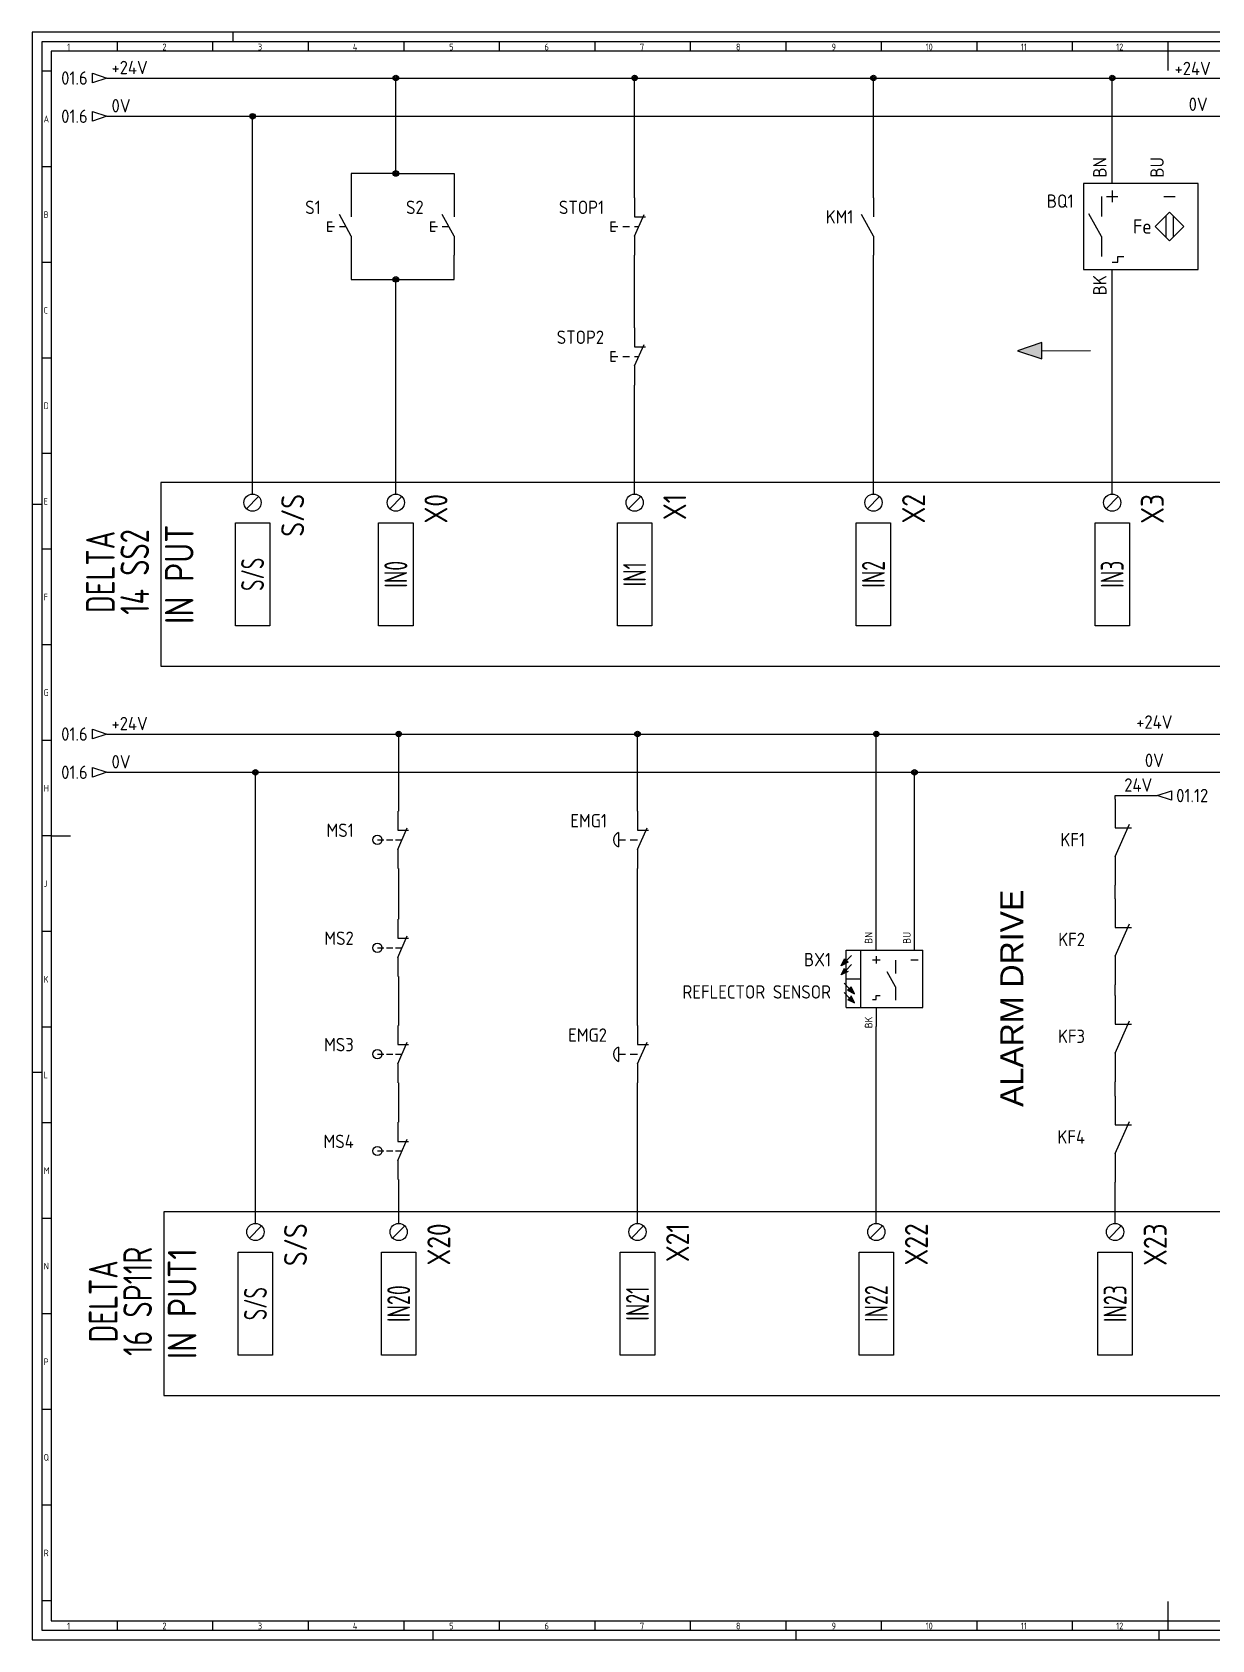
# Model space of a CAD drawing. Header units: millimetres. Extents: x 0 to 1189, y 5 to 846.
# Drawn here: x 0 to 618, y 5 to 846 of the extents above; entities that cross this region are included whole.
import ezdxf
from ezdxf.enums import TextEntityAlignment as Align

# ---------------------------------------------------------------- set-up
doc = ezdxf.new("R2010")
doc.units = ezdxf.units.MM
doc.header["$LTSCALE"] = 12
for name, color, linetype in [('035', 5, 'Continuous'), ('07', 7, 'Continuous'), ('DESC', 7, 'Continuous'), ('MISC', 2, 'Continuous'), ('RED_2.5mm^2', 1, 'Continuous'), ('SYMS', 7, 'Continuous'), ('TAGS', 7, 'Continuous'), ('TERMS', 7, 'Continuous'), ('WIRENO', 70, 'Continuous'), ('WIREREF_DEST', 7, 'Continuous'), ('XREF', 7, 'Continuous')]:
    doc.layers.add(name, color=color, linetype=linetype)
doc.styles.add('ISO Proportional', font='isocp.shx')
doc.styles.add('WD_IEC', font='ISOCP2.shx', dxfattribs={"width": 0.9, "height": 4})

# ---------------------------------------------------------------- blocks, each defined once
blk = doc.blocks.new('IEC_border_a0')
at = {"layer": '035', "color": 0}
for p, q in [((0, 841), (0, 0)), ((1189, 841), (0, 841)), ((44.5, 836), (44.5, 831)), ((94.5, 836), (94.5, 831)), ((105, 841), (105, 836)), ((144.5, 836), (144.5, 831)), ((194.5, 836), (194.5, 831)), ((244.5, 836), (244.5, 831)), ((294.5, 836), (294.5, 831)), ((344.5, 836), (344.5, 831)), ((394.5, 836), (394.5, 831)), ((444.5, 836), (444.5, 831)), ((494.5, 836), (494.5, 831)), ((544.5, 836), (544.5, 831)), ((594.5, 836), (594.5, 831)), ((9.98, 820.54), (5, 820.54)), ((9.98, 770.54), (5, 770.54)), ((9.98, 720.54), (5, 720.54)), ((9.98, 670.54), (5, 670.54)), ((9.98, 620.54), (5, 620.54)), ((0, 594), (5, 594)), ((10, 570.5), (5.02, 570.5)), ((10, 520.5), (5, 520.5)), ((10, 470.5), (5.02, 470.5)), ((10, 420.5), (5.02, 420.5)), ((10, 370.5), (5.02, 370.5)), ((10, 320.5), (5.02, 320.5)), ((0, 297), (5, 297)), ((10.02, 270.46), (5.03, 270.46)), ((10.02, 220.46), (5.03, 220.46)), ((10.02, 170.46), (5.03, 170.46)), ((10.02, 120.46), (5.03, 120.46)), ((10.02, 70.46), (5.03, 70.46)), ((10.03, 20.42), (5.05, 20.42)), ((44.5, 10), (44.5, 5)), ((94.5, 10), (94.5, 5)), ((144.5, 10), (144.5, 5)), ((194.5, 10), (194.5, 5)), ((244.5, 10), (244.5, 5)), ((294.5, 10), (294.5, 5)), ((344.5, 10), (344.5, 5)), ((394.5, 10), (394.5, 5)), ((444.5, 10), (444.5, 5)), ((494.5, 10), (494.5, 5)), ((544.5, 10), (544.5, 5)), ((594.5, 10), (594.5, 5)), ((0, 0), (1189, 0)), ((210, 0), (210, 5)), ((400, 0), (400, 5)), ((590, 0), (590, 5))]:
    blk.add_line(p, q, dxfattribs=at)
blk.add_lwpolyline([(10, 10), (1179, 10), (1179, 831), (10, 831)], close=True, dxfattribs=at)
at = {"layer": '07', "color": 0}
for p, q in [((594.5, 831), (594.5, 821)), ((10, 420.5), (20, 420.5)), ((594.5, 20), (594.5, 10))]:
    blk.add_line(p, q, dxfattribs=at)
blk.add_lwpolyline([(5, 5), (1184, 5), (1184, 836), (5, 836)], close=True, dxfattribs=at)
at = {"layer": '035', "color": 0, "style": 'ISO Proportional'}
for s, p in [('1', (18.31, 831.5)), ('2', (68.23, 831.5)), ('3', (118.18, 831.5)), ('4', (167.88, 831.5)), ('5', (218.34, 831.5)), ('6', (268.19, 831.5)), ('7', (318.17, 831.5)), ('8', (368.42, 831.5)), ('9', (418.46, 831.5)), ('10', (467.72, 831.5)), ('11', (517.49, 831.5)), ('12', (567.49, 831.5)), ('A', (6, 793.79)), ('B', (6, 743.79)), ('C', (6, 693.79)), ('D', (6, 643.79)), ('E', (6.02, 593.75)), ('F', (6.02, 543.75)), ('G', (6.02, 493.75)), ('H', (6.02, 443.75)), ('J', (6.02, 393.75)), ('K', (6.02, 343.75)), ('L', (6.03, 293.72)), ('M', (6.03, 243.72)), ('N', (6.03, 193.72)), ('P', (6.03, 143.72)), ('Q', (6.03, 93.72)), ('R', (6.05, 43.68)), ('1', (18.31, 5.5)), ('2', (68.23, 5.5)), ('3', (118.18, 5.5)), ('4', (167.88, 5.5)), ('5', (218.34, 5.5)), ('6', (268.19, 5.5)), ('7', (318.17, 5.5)), ('8', (368.42, 5.5)), ('9', (418.46, 5.5)), ('10', (467.72, 5.5)), ('11', (517.49, 5.5)), ('12', (567.49, 5.5))]:
    blk.add_text(s, height=3.5, dxfattribs=at).set_placement(p)
blk = doc.blocks.new('PLCIO_F85')
blk.add_line((1036, 48), (1036, -48))
at = {"layer": 'SYMS'}
for p, q in [((-48, 48), (-48, -48)), ((1036, 48), (-48, 48)), ((-3.18, 34.32), (3.18, 40.68)), ((71.82, 34.32), (78.18, 40.68)), ((196.82, 34.32), (203.18, 40.68)), ((321.82, 34.32), (328.18, 40.68)), ((446.82, 34.32), (453.18, 40.68)), ((571.82, 34.32), (578.18, 40.68)), ((696.82, 34.32), (703.18, 40.68)), ((821.82, 34.32), (828.18, 40.68)), ((946.82, 34.32), (953.18, 40.68)), ((-9, -27), (-9, 27)), ((-9, 27), (9, 27)), ((9, 27), (9, -27)), ((66, -27), (66, 27)), ((66, 27), (84, 27)), ((84, 27), (84, -27)), ((191, -27), (191, 27)), ((191, 27), (209, 27)), ((209, 27), (209, -27)), ((316, -27), (316, 27)), ((316, 27), (334, 27)), ((334, 27), (334, -27)), ((441, -27), (441, 27)), ((441, 27), (459, 27)), ((459, 27), (459, -27)), ((566, -27), (566, 27)), ((566, 27), (584, 27)), ((584, 27), (584, -27)), ((691, -27), (691, 27)), ((691, 27), (709, 27)), ((709, 27), (709, -27)), ((816, -27), (816, 27)), ((816, 27), (834, 27)), ((834, 27), (834, -27)), ((941, -27), (941, 27)), ((941, 27), (959, 27)), ((959, 27), (959, -27)), ((9, -27), (-9, -27)), ((84, -27), (66, -27)), ((209, -27), (191, -27)), ((334, -27), (316, -27)), ((459, -27), (441, -27)), ((584, -27), (566, -27)), ((709, -27), (691, -27)), ((834, -27), (816, -27)), ((959, -27), (941, -27)), ((-48, -48), (1036, -48))]:
    blk.add_line(p, q, dxfattribs=at)
for centre in [(0, 37.5), (75, 37.5), (200, 37.5), (325, 37.5), (450, 37.5), (575, 37.5), (700, 37.5), (825, 37.5), (950, 37.5)]:
    blk.add_circle(centre, 4.5, dxfattribs=at)
at = {"layer": 'SYMS', "style": 'WD_IEC', "width": 0.9}
for tag, p in [('TERMDESC02', (81.25, 60)), ('TERMDESC03', (206.25, 60)), ('TERMDESC04', (331.25, 60)), ('TERMDESC05', (456.25, 60)), ('TERMDESC06', (581.25, 60)), ('TERMDESC08', (831.25, 60)), ('TERMDESC09', (956.25, 60)), ('TERMDESC01', (6.25, 60)), ('TERMDESC07', (706.25, 60))]:
    blk.add_attdef(tag, text='', height=12, rotation=90, dxfattribs=at).set_placement(p, align=Align.TOP_LEFT)
at = {"layer": 'SYMS', "style": 'WD_IEC', "width": 0.9, "flags": 1}
for tag, p in [('X2TERM01', (0, 42)), ('X2TERM02', (75, 42)), ('X2TERM03', (200, 42)), ('X2TERM04', (325, 42)), ('X2TERM05', (450, 42)), ('X2TERM06', (575, 42)), ('X2TERM07', (700, 42)), ('X2TERM08', (825, 42)), ('X2TERM09', (950, 42))]:
    blk.add_attdef(tag, text='', height=1.92, rotation=90, dxfattribs=at).set_placement(p, align=Align.RIGHT)
at = {"layer": 'SYMS', "style": 'WD_IEC', "width": 0.9}
for tag, p in [('TERM01', (15, 42)), ('TERM02', (90, 42)), ('TERM03', (215, 42)), ('TERM04', (340, 42)), ('TERM05', (465, 42)), ('TERM06', (590, 42)), ('TERM07', (715, 42)), ('TERM08', (840, 42)), ('TERM09', (965, 42))]:
    blk.add_attdef(tag, text='', height=12, rotation=90, dxfattribs=at).set_placement(p, align=Align.TOP_RIGHT)
at = {"layer": 'SYMS', "style": 'WD_IEC'}
for tag, width, p in [('LINE1', 0.9, (-87, 0)), ('LINE2', 0.9, (-69, 0)), ('DESC', 0.9, (-50.84, 0)), ('INST', 0.8, (-159, 0)), ('LOC', 0.8, (-141, 0)), ('MFG', 0.8, (-123, 0)), ('CAT', 0.8, (-105, 0)), ('TAG', 0.9, (-30.87, 0))]:
    blk.add_attdef(tag, text='', height=15, rotation=90, dxfattribs=dict(at, width=width)).set_placement(p, align=Align.CENTER)
at = {"layer": 'SYMS', "style": 'WD_IEC', "width": 0.7}
for tag, p in [('TAGA02', (75, 0)), ('TAGA03', (200, 0)), ('TAGA04', (325, 0)), ('TAGA05', (450, 0)), ('TAGA06', (575, 0)), ('TAGA07', (700, 0)), ('TAGA08', (825, 0)), ('TAGA09', (950, 0)), ('TAGA01', (0, 0))]:
    blk.add_attdef(tag, text='', height=12, rotation=90, dxfattribs=at).set_placement(p, align=Align.MIDDLE_CENTER)
at = {"layer": 'SYMS', "linetype": 'Continuous', "style": 'WD_IEC', "width": 0.9, "flags": 9}
blk.add_attdef('ASSYCODE', text='', height=1.92, rotation=90, dxfattribs=at).set_placement((-102.85, -22.08), align=Align.CENTER)
at = {"layer": 'SYMS', "style": 'WD_IEC', "width": 0.9}
for tag, p in [('DESCA01', (-9, -111)), ('DESCB01', (9, -111)), ('DESCC01', (27, -111)), ('DESCD01', (45, -111)), ('DESCE01', (63, -111)), ('DESCA02', (66, -111)), ('DESCB02', (84, -111)), ('DESCC02', (102, -111)), ('DESCD02', (120, -111)), ('DESCE02', (138, -111)), ('DESCA03', (191, -111)), ('DESCB03', (209, -111)), ('DESCC03', (227, -111)), ('DESCD03', (245, -111)), ('DESCE03', (263, -111)), ('DESCA04', (316, -111)), ('DESCB04', (334, -111)), ('DESCC04', (352, -111)), ('DESCD04', (370, -111)), ('DESCE04', (388, -111)), ('DESCA05', (441, -111)), ('DESCB05', (459, -111)), ('DESCC05', (477, -111)), ('DESCD05', (495, -111)), ('DESCE05', (513, -111)), ('DESCA06', (566, -111)), ('DESCB06', (584, -111)), ('DESCC06', (602, -111)), ('DESCD06', (620, -111)), ('DESCE06', (638, -111)), ('DESCA07', (691, -111)), ('DESCB07', (709, -111)), ('DESCC07', (727, -111)), ('DESCD07', (745, -111)), ('DESCE07', (763, -111)), ('DESCA08', (816, -111)), ('DESCB08', (834, -111)), ('DESCC08', (852, -111)), ('DESCD08', (870, -111)), ('DESCE08', (888, -111)), ('DESCA09', (941, -111)), ('DESCB09', (959, -111)), ('DESCC09', (977, -111)), ('DESCD09', (995, -111)), ('DESCE09', (1013, -111))]:
    blk.add_attdef(tag, text='', height=15, rotation=90, dxfattribs=at).set_placement(p, align=Align.RIGHT)
blk = doc.blocks.new('WDDOT')
for radius in [0.72, 0.449, 0.223]:
    blk.add_circle((0, 0), radius)
blk = doc.blocks.new('VPB11')
for p, q in [((0, 7.5), (0, 2.5)), ((-6.25, 1.25), (-6.25, -1.25)), ((-6.25, 1.25), (-5, 1.25)), ((-6.25, 0), (-4.375, 0)), ((0, -2.5), (-3.125, 3.125)), ((-3.125, 0), (-1.389, 0)), ((-6.25, -1.25), (-5, -1.25)), ((0, -2.5), (0, -7.5))]:
    blk.add_line(p, q)
at = {"style": 'WD_IEC'}
for tag, p in [('INST', (-8, 10.25)), ('LOC', (-8, 6.75)), ('TAG1', (-8, 3.25)), ('DESC1', (-8, -10.35)), ('DESC2', (-8, -13.85)), ('DESC3', (-8, -17.35))]:
    blk.add_attdef(tag, text='', height=2.5, dxfattribs=at).set_placement(p, align=Align.RIGHT)
blk.add_attdef('TERM01', text='', height=2, rotation=90, dxfattribs=at).set_placement((-1, 7.5), align=Align.RIGHT)
at = {"style": 'WD_IEC', "flags": 1}
for tag, p, height in [('X2TERM01', (0, 7.5), 0.32), ('CONTACT', (0.5, 4.5), 1), ('COMMON', (1.75, 3.25), 1), ('X1LINK', (0, 0), 0.32), ('ASSYCODE', (1, -4), 1), ('X8TERM02', (0, -7.5), 0.32), ('FAMILY', (1, -5.5), 1), ('CATDESC', (1, -7), 1)]:
    blk.add_attdef(tag, p, '', height=height, dxfattribs=at)
at = {"style": 'WD_IEC', "flags": 9}
for tag, p in [('MFG', (-8.5, -0.25)), ('CAT', (-8.5, -2.75))]:
    blk.add_attdef(tag, text='', height=1.5, dxfattribs=at).set_placement(p, align=Align.RIGHT)
at = {"style": 'WD_IEC'}
blk.add_attdef('TERM02', (-1, -7.5), '', height=2, rotation=90, dxfattribs=at)
at = {"lineweight": 15, "style": 'WD_IEC'}
blk.add_attdef('XREF', text='', height=2.5, dxfattribs=at).set_placement((-8, -6.35), align=Align.RIGHT)
blk = doc.blocks.new('VPB12')
for p, q in [((0, 7.5), (0, 2.5)), ((-6.25, 1.25), (-6.25, -1.25)), ((-6.25, 1.25), (-5, 1.25)), ((-6.25, 0), (-4.38, 0)), ((-3.12, 0), (-1.39, 0)), ((0, -2.5), (2.5, 3.12)), ((0, 2.5), (2.87, 2.5)), ((0, 0), (1.11, 0)), ((-6.25, -1.25), (-5, -1.25)), ((0, -2.5), (0, -7.5))]:
    blk.add_line(p, q)
at = {"style": 'WD_IEC'}
for tag, p in [('INST', (-8, 10.25)), ('LOC', (-8, 6.75)), ('TAG1', (-8, 3.25)), ('DESC1', (-8, -10.35)), ('DESC2', (-8, -13.85)), ('DESC3', (-8, -17.35))]:
    blk.add_attdef(tag, text='', height=2.5, dxfattribs=at).set_placement(p, align=Align.RIGHT)
blk.add_attdef('TERM01', text='', height=2, rotation=90, dxfattribs=at).set_placement((-1, 7.5), align=Align.RIGHT)
at = {"style": 'WD_IEC', "flags": 1}
for tag, p, height in [('X2TERM01', (0, 7.5), 0.32), ('CONTACT', (0.5, 4.5), 1), ('COMMON', (1.75, 3.25), 1), ('X1LINK', (1.5, 0), 0.32), ('ASSYCODE', (1, -4), 1), ('X8TERM02', (0, -7.5), 0.32), ('FAMILY', (1, -5.5), 1), ('CATDESC', (1, -7), 1)]:
    blk.add_attdef(tag, p, '', height=height, dxfattribs=at)
at = {"style": 'WD_IEC', "flags": 9}
for tag, p in [('MFG', (-8.5, -0.25)), ('CAT', (-8.5, -2.75))]:
    blk.add_attdef(tag, text='', height=1.5, dxfattribs=at).set_placement(p, align=Align.RIGHT)
at = {"style": 'WD_IEC'}
blk.add_attdef('TERM02', (-1, -7.5), '', height=2, rotation=90, dxfattribs=at)
at = {"lineweight": 15, "style": 'WD_IEC'}
blk.add_attdef('XREF', text='', height=2.5, dxfattribs=at).set_placement((-8, -6.35), align=Align.RIGHT)
blk = doc.blocks.new('Q020401L')
for p, q in [((4.001, 0.497), (2.5, 0)), ((2.5, 0), (3.999, -0.503)), ((3.999, -0.503), (4.001, 0.497)), ((4, -0.003), (7, -0.003))]:
    blk.add_line(p, q)
blk.add_solid([(3.999, -0.503), (4.001, 0.497), (2.5, 0)])
blk = doc.blocks.new('VCR22')
for p, q in [((0, 7.5), (0, 2.5)), ((0, -2.5), (2.5, 3.12)), ((0, 2.5), (2.87, 2.5)), ((0, -2.5), (0, -7.5))]:
    blk.add_line(p, q)
at = {"style": 'WD_IEC'}
for tag, p in [('INST', (-5.25, 5.25)), ('LOC', (-5.25, 2.25)), ('TAG2', (-5.25, -0.75)), ('XREF', (-5.25, -3.75)), ('DESC1', (-5.25, -6.75)), ('DESC2', (-5.25, -9.75)), ('DESC3', (-5.25, -12.75))]:
    blk.add_attdef(tag, text='', height=2.5, dxfattribs=at).set_placement(p, align=Align.RIGHT)
blk.add_attdef('TERM01', text='', height=2, rotation=90, dxfattribs=at).set_placement((-1, 7.5), align=Align.RIGHT)
at = {"style": 'WD_IEC', "flags": 1}
for tag, p, height in [('X2TERM01', (0, 7.5), 0.32), ('X4LINK', (-0.55, 0), 0.32), ('X1LINK', (1.92, 0), 0.32), ('CONTACT', (4, -3.5), 1), ('FAMILY', (4, -5), 1), ('COMMON', (5.25, -4.75), 1), ('X8TERM02', (0, -7.5), 0.32)]:
    blk.add_attdef(tag, p, '', height=height, dxfattribs=at)
at = {"style": 'WD_IEC'}
blk.add_attdef('TERM02', (-1, -7.5), '', height=2, rotation=90, dxfattribs=at)
blk = doc.blocks.new('HA1D1')
blk.add_lwpolyline([(0, 0), (3.75, 1.25), (3.75, -1.25)], close=True)
at = {"style": 'WD_IEC'}
for tag, height, flags, p in [('WIRENO', 2.5, 8, (-1.25, 1)), ('SIGCODE', 1, 1, (5, 1.8))]:
    blk.add_attdef(tag, text='', height=height, dxfattribs=dict(at, flags=flags)).set_placement(p, align=Align.RIGHT)
at = {"style": 'WD_IEC', "flags": 1}
blk.add_attdef('X4TERM01', (0, 0), '', height=0.32, dxfattribs=at)
at = {"style": 'WD_IEC'}
blk.add_attdef('XREF', text='', height=2.5, dxfattribs=at).set_placement((5, 0), align=Align.MIDDLE_LEFT)
blk.add_attdef('DESC1', text='', height=2.5, dxfattribs=at).set_placement((-1.25, -1), align=Align.TOP_RIGHT)
blk = doc.blocks.new('HA1D3')
blk.add_lwpolyline([(0, 0), (-3.75, -1.25), (-3.75, 1.25)], close=True)
at = {"style": 'WD_IEC'}
blk.add_attdef('XREF', text='', height=2.5, dxfattribs=at).set_placement((-5, 0), align=Align.MIDDLE_RIGHT)
at = {"style": 'WD_IEC', "flags": 1}
blk.add_attdef('SIGCODE', text='', height=1, dxfattribs=at).set_placement((-2.5, 1.8), align=Align.RIGHT)
at = {"style": 'WD_IEC'}
for tag, p, height, flags in [('X1TERM01', (0, 0), 0.32, 1), ('WIRENO', (1.25, 1), 2.5, 8)]:
    blk.add_attdef(tag, p, '', height=height, dxfattribs=dict(at, flags=flags))
blk.add_attdef('DESC1', text='', height=2.5, dxfattribs=at).set_placement((1.25, -1), align=Align.TOP_LEFT)
blk = doc.blocks.new('WD_WNH')
at = {"linetype": 'Continuous', "style": 'WD_IEC', "width": 0.8}
blk.add_attdef('WIRENO', text='', height=2.5, dxfattribs=at).set_placement((0, 0.75), align=Align.CENTER)
at = {"style": 'WD_IEC', "flags": 1}
for tag, p in [('W08USER', (0, 0.375)), ('W04USER', (0, 0.875)), ('W05USER', (0, 0.75)), ('W09USER', (0, 0.25)), ('W03USER', (0, 1)), ('W06USER', (0, 0.625)), ('W07USER', (0, 0.5)), ('W02USER', (0, 1.125)), ('W01USER', (0, 1.25)), ('W10USER', (0, 0.125))]:
    blk.add_attdef(tag, text='', height=0.08, dxfattribs=at).set_placement(p, align=Align.CENTER)
blk = doc.blocks.new('VCR21')
for p, q in [((0, 7.5), (0, 2.5)), ((0, -2.5), (-3.12, 3.12)), ((0, -2.5), (0, -7.5))]:
    blk.add_line(p, q)
at = {"style": 'WD_IEC'}
for tag, p in [('INST', (-5.25, 6.75)), ('LOC', (-5.25, 3.75)), ('TAG2', (-5.25, 0.75)), ('XREF', (-5.25, -3.75)), ('DESC2', (-5.25, -9.75)), ('DESC1', (-5.25, -6.75)), ('DESC3', (-5.25, -12.75))]:
    blk.add_attdef(tag, text='', height=2.5, dxfattribs=at).set_placement(p, align=Align.RIGHT)
blk.add_attdef('TERM01', text='', height=2, rotation=90, dxfattribs=at).set_placement((-1, 7.5), align=Align.RIGHT)
at = {"style": 'WD_IEC', "flags": 1}
for tag, p, height in [('X2TERM01', (0, 7.5), 0.32), ('X4LINK', (-2.75, 0), 0.32), ('X1LINK', (-0.5, 0), 0.32), ('CONTACT', (4, -3.5), 1), ('FAMILY', (4, -5), 1), ('COMMON', (5.25, -4.75), 1), ('X8TERM02', (0, -7.5), 0.32)]:
    blk.add_attdef(tag, p, '', height=height, dxfattribs=at)
at = {"style": 'WD_IEC'}
blk.add_attdef('TERM02', (-1, -7.5), '', height=2, rotation=90, dxfattribs=at)
blk = doc.blocks.new('VPX11IN3')
for p, q in [((0, 6.25), (0, 4.25)), ((-1.875, 5.25), (-1.875, 1.75)), ((-1, 5.25), (1, 5.25)), ((9, 5.25), (11, 5.25)), ((-1.875, -1.75), (-4.0625, 2.1875)), ((9.375, 1.875), (9.375, -1.875)), ((10.625, 1.875), (10.625, -1.875)), ((-1.875, -1.75), (-1.875, -5.25)), ((1, -6.25), (1, -5.25)), ((1, -5.25), (2, -5.25)), ((0, -6.25), (1, -6.25))]:
    blk.add_line(p, q)
for points in [[(-5, -7.5), (15, -7.5), (15, 7.5), (-5, 7.5)], [(10, 2.5), (12.5, 0), (10, -2.5), (7.5, 0)]]:
    blk.add_lwpolyline(points, close=True)
at = {"style": 'WD_IEC'}
blk.add_text('Fe', height=2.5, dxfattribs=at).set_placement((6.875, 0), align=Align.MIDDLE_RIGHT)
for tag, p in [('TERM02', (-1, 8.5)), ('TERM03', (9, 8.5))]:
    blk.add_attdef(tag, p, '', height=2, rotation=90, dxfattribs=at)
for tag, p in [('INST', (-6.75, 10.25)), ('LOC', (-6.75, 6.75)), ('TAG1', (-6.75, 3.25)), ('DESC1', (-6.75, -5.2)), ('DESC2', (-6.75, -8.7)), ('DESC3', (-6.75, -12.2)), ('WDTAGALT', (-6.25, -15.125))]:
    blk.add_attdef(tag, text='', height=2.5, dxfattribs=at).set_placement(p, align=Align.RIGHT)
at = {"style": 'WD_IEC', "flags": 1}
for tag, p, height in [('X2TERM02', (0, 7.5), 0.32), ('X2TERM03', (10, 7.5), 0.32), ('MFG', (17.75, 6.5), 1.5), ('CAT', (17.75, 4), 1.5), ('ASSYCODE', (16, -4), 1), ('FAMILY', (16, -5.5), 1), ('X8TERM01', (0, -7.5), 0.32), ('CATDESC', (16, -7), 1)]:
    blk.add_attdef(tag, p, '', height=height, dxfattribs=at)
at = {"lineweight": 15, "style": 'WD_IEC'}
blk.add_attdef('XREF', text='', height=2.5, dxfattribs=at).set_placement((-6.75, -1.35), align=Align.RIGHT)
at = {"style": 'WD_IEC'}
blk.add_attdef('TERM01', text='', height=2, rotation=90, dxfattribs=at).set_placement((-1, -8.5), align=Align.RIGHT)
blk = doc.blocks.new('VLS12C')
for p, q in [((0, 7.5), (0, 2.5)), ((-5.3, 0), (-3.61, 0)), ((-5.3, 0), (-3.61, 0)), ((-2.94, 0), (-1.25, 0)), ((-2.94, 0), (-1.25, 0)), ((-0.58, 0), (1.11, 0)), ((-0.58, 0), (1.11, 0)), ((0, -2.5), (2.5, 3.12)), ((0, 2.5), (2.87, 2.5)), ((0, -2.5), (0, -7.5))]:
    blk.add_line(p, q)
at = {"linetype": 'Continuous'}
blk.add_circle((-5.3, 0), 1.2, dxfattribs=at)
at = {"style": 'WD_IEC'}
for tag, p in [('INST', (-11.5, 6.75)), ('LOC', (-11.5, 3.75)), ('TAG1', (-11.5, 0.75)), ('XREF', (-11.5, -3.75)), ('DESC2', (-11.5, -9.75)), ('DESC1', (-11.5, -6.75)), ('DESC3', (-11.5, -12.75))]:
    blk.add_attdef(tag, text='', height=2.5, dxfattribs=at).set_placement(p, align=Align.RIGHT)
blk.add_attdef('TERM01', text='', height=2, rotation=90, dxfattribs=at).set_placement((-1, 7.5), align=Align.RIGHT)
at = {"style": 'WD_IEC', "flags": 1}
for tag, p, height in [('X2TERM01', (0, 7.5), 0.32), ('MFG', (2.75, 6.5), 1.5), ('CAT', (2.75, 4), 1.5), ('X1LINK', (2, 0), 0.32), ('ASSYCODE', (1, -4), 1), ('CONTACT', (1.05, -1.35), 1), ('COMMON', (2.3, -2.6), 1), ('X8TERM02', (0, -7.5), 0.32), ('FAMILY', (1, -5.5), 1), ('CATDESC', (1, -7), 1)]:
    blk.add_attdef(tag, p, '', height=height, dxfattribs=at)
at = {"style": 'WD_IEC'}
blk.add_attdef('TERM02', (-1, -7.5), '', height=2, rotation=90, dxfattribs=at)
at = {"lineweight": 15, "style": 'WD_IEC'}
blk.add_attdef('WDTAGALT', text='', height=2.5, dxfattribs=at).set_placement((-11.5, -15.75), align=Align.RIGHT)
blk = doc.blocks.new('VPB12M')
for p, q in [((0, 7.5), (0, 2.5)), ((-5, 1.875), (-5, -1.875)), ((-5, 0), (-3.125, 0)), ((-1.94444, 0), (0, 0)), ((0, -2.5), (2.5, 3.125)), ((0, 2.5), (2.8678, 2.5)), ((0, -2.5), (0, -7.5))]:
    blk.add_line(p, q)
blk.add_arc((-4.21875, 0), 2.03125, 112.6198649, 247.3801351)
at = {"style": 'WD_IEC'}
for tag, p in [('INST', (-8, 10.25)), ('LOC', (-8, 6.75)), ('TAG1', (-8, 3.25)), ('DESC1', (-8, -10.35)), ('DESC2', (-8, -13.85)), ('DESC3', (-8, -17.35))]:
    blk.add_attdef(tag, text='', height=2.5, dxfattribs=at).set_placement(p, align=Align.RIGHT)
blk.add_attdef('TERM01', text='', height=2, rotation=90, dxfattribs=at).set_placement((-1, 7.5), align=Align.RIGHT)
at = {"style": 'WD_IEC', "flags": 1}
for tag, p, height in [('X2TERM01', (0, 7.5), 0.32), ('CONTACT', (0.5, 4.5), 1), ('COMMON', (1.75, 3.25), 1), ('X1LINK', (1.5, 0), 0.32), ('ASSYCODE', (1, -4), 1), ('X8TERM02', (0, -7.5), 0.32), ('FAMILY', (1, -5.5), 1), ('CATDESC', (1, -7), 1)]:
    blk.add_attdef(tag, p, '', height=height, dxfattribs=at)
at = {"style": 'WD_IEC', "flags": 9}
for tag, p in [('MFG', (-8.5, -0.25)), ('CAT', (-8.5, -2.75))]:
    blk.add_attdef(tag, text='', height=1.5, dxfattribs=at).set_placement(p, align=Align.RIGHT)
at = {"style": 'WD_IEC'}
blk.add_attdef('TERM02', (-1, -7.5), '', height=2, rotation=90, dxfattribs=at)
at = {"lineweight": 15, "style": 'WD_IEC'}
blk.add_attdef('XREF', text='', height=2.5, dxfattribs=at).set_placement((-8, -6.35), align=Align.RIGHT)
blk = doc.blocks.new('VPE11B16')
for p, q in [((0, 7.5), (0, 12.5)), ((10, 7.5), (10, 12.5)), ((-9.2, 3.39), (-8.29, 5.2)), ((-7.38, 4.29), (-9.2, 3.39)), ((-8.29, 5.2), (-7.38, 4.29)), ((-7.85, -7.5), (-7.85, 7.5)), ((-7.85, 7.5), (12.15, 7.5)), ((-7.83, 4.75), (-6.47, 6.11)), ((-4.1, 7.5), (-4.1, -7.5)), ((-1, 4.94), (1, 4.94)), ((0, 5.94), (0, 3.94)), ((5, 4.88), (5, 1.38)), ((9, 4.94), (11, 4.94)), ((12.15, -7.5), (12.15, 7.5)), ((-9.2, 0.98), (-8.29, 2.8)), ((-7.38, 1.89), (-9.2, 0.98)), ((-7.85, 0), (-4.1, 0)), ((-7.83, 2.34), (-6.47, 3.71)), ((5, -2.12), (2.81, 1.81)), ((-7.06, -2.56), (-8.42, -1.2)), ((-7.06, -4.97), (-8.42, -3.6)), ((-6.61, -2.11), (-7.52, -3.02)), ((-7.52, -3.02), (-5.7, -3.92)), ((-5.7, -3.92), (-6.61, -2.11)), ((5, -2.12), (5, -5.62)), ((-7.85, -7.5), (12.15, -7.5)), ((-7.52, -5.42), (-5.7, -6.33)), ((-5.7, -6.33), (-6.61, -4.51)), ((-1, -5.43), (0, -5.43)), ((0, -5.43), (0, -4.43)), ((0, -4.43), (1, -4.43)), ((0, -7.5), (0, -12.5))]:
    blk.add_line(p, q)
for points in [[(-8.29, 5.2), (-7.38, 4.29), (-9.2, 3.39)], [(-8.29, 2.8), (-7.38, 1.89), (-9.2, 0.98)], [(-6.61, -2.11), (-7.52, -3.02), (-5.7, -3.92)], [(-6.61, -4.51), (-7.52, -5.42), (-5.7, -6.33)]]:
    blk.add_solid(points)
at = {"style": 'WD_IEC'}
for tag, p in [('INST', (-11.85, 12)), ('LOC', (-11.85, 8)), ('TAG1', (-11.85, 3.25)), ('XREF', (-11.85, -1.35)), ('DESC1', (-11.85, -5.2)), ('DESC2', (-11.85, -9.2)), ('DESC3', (-11.85, -13.2))]:
    blk.add_attdef(tag, text='', height=2.5, dxfattribs=at).set_placement(p, align=Align.RIGHT)
at = {"style": 'WD_IEC', "flags": 1}
for tag, p, height in [('X2TERM01', (0, 12.5), 0.32), ('X2TERM02', (10, 12.5), 0.32), ('MFG', (12.69, 6.06), 1.5), ('CAT', (12.69, 3.56), 1.5), ('X4LINK', (-7.85, 0), 0.32), ('X1LINK', (12.15, 0), 0.32), ('ASSYCODE', (12.76, -4.38), 1), ('FAMILY', (12.76, -5.88), 1), ('CATDESC', (12.76, -7.38), 1), ('X8TERM03', (0, -12.5), 0.32)]:
    blk.add_attdef(tag, p, '', height=height, dxfattribs=at)
at = {"style": 'WD_IEC'}
for tag, p in [('TERM01', (-1, 12.23)), ('TERM02', (9, 12.23))]:
    blk.add_attdef(tag, text='', height=2, rotation=90, dxfattribs=at).set_placement(p, align=Align.RIGHT)
blk.add_attdef('TERM03', (-1, -12.96), '', height=2, rotation=90, dxfattribs=at)

msp = doc.modelspace()

# ---------------------------------------------------------------- linework, layer by layer
at = {"layer": 'RED_2.5mm^2', "color": 0}
for p, q in [((39.07, 821.94), (1135.62, 821.94)), ((190.39, 771.98), (190.39, 821.94)), ((315.39, 759.3), (315.39, 821.94)), ((440.39, 759.3), (440.39, 821.94)), ((565.39, 766.8), (565.39, 821.94)), ((39.07, 801.94), (1135.62, 801.94)), ((115.39, 604.33), (115.39, 801.94)), ((190.39, 771.98), (167.06, 771.98)), ((167.06, 771.98), (167.06, 759.3)), ((190.39, 771.98), (220.97, 771.98)), ((220.97, 771.98), (220.97, 759.3)), ((167.06, 729.3), (167.06, 716.6)), ((220.97, 716.6), (220.97, 729.3)), ((315.39, 691.35), (315.39, 729.3)), ((440.39, 604.33), (440.39, 729.3)), ((167.06, 716.6), (220.97, 716.6)), ((190.39, 604.33), (190.39, 716.6)), ((565.39, 604.33), (565.39, 721.8)), ((315.39, 604.33), (315.39, 661.35)), ((39.07, 478.77), (1135.62, 478.77)), ((191.88, 438.44), (191.88, 478.77)), ((316.88, 438.44), (316.88, 478.77)), ((441.88, 375.78), (441.88, 478.77)), ((39.07, 458.77), (1135.62, 458.77)), ((116.88, 222.8), (116.88, 458.77)), ((461.88, 375.78), (461.88, 458.77)), ((566.88, 444.79), (566.88, 446.6)), ((566.88, 446.6), (588.87, 446.6)), ((191.88, 381.96), (191.88, 408.44)), ((316.88, 326.31), (316.88, 408.44)), ((566.88, 392.57), (566.88, 399.79)), ((191.88, 326.31), (191.88, 351.96)), ((566.88, 341.92), (566.88, 347.57)), ((441.88, 222.8), (441.88, 325.78)), ((191.88, 275.69), (191.88, 296.31)), ((316.88, 222.8), (316.88, 296.31)), ((566.88, 289.27), (566.88, 296.92)), ((191.88, 222.8), (191.88, 245.69)), ((566.88, 222.8), (566.88, 244.27))]:
    msp.add_line(p, q, dxfattribs=at)

# ---------------------------------------------------------------- block references
msp.add_blockref('IEC_border_a0', (0, 4.94))
at = {"layer": 'SYMS'}
ref = msp.add_blockref('HA1D3', (39.07, 821.94), dxfattribs=dict(at, xscale=2, yscale=2, zscale=2))
ref.add_attrib('XREF', '01.6', dxfattribs={"layer": 'XREF', "height": 7, "style": 'WD_IEC'}).set_placement((29.07, 821.94), align=Align.MIDDLE_RIGHT)
ref.add_attrib('WIRENO', '+24V', (41.57, 823.94), dxfattribs={"layer": 'WIREREF_DEST', "height": 7, "style": 'WD_IEC', "flags": 8})
at = {"layer": 'SYMS', "xscale": 2, "yscale": 2, "zscale": 2}
for p in [(190.39, 821.94), (315.39, 821.94), (440.39, 821.94), (565.39, 821.94)]:
    msp.add_blockref('WDDOT', p, dxfattribs=at)
at = {"layer": 'SYMS'}
ref = msp.add_blockref('HA1D3', (39.07, 801.94), dxfattribs=dict(at, xscale=2, yscale=2, zscale=2))
ref.add_attrib('XREF', '01.6', dxfattribs={"layer": 'XREF', "height": 7, "style": 'WD_IEC'}).set_placement((29.07, 801.94), align=Align.MIDDLE_RIGHT)
ref.add_attrib('WIRENO', '0V', (41.57, 803.94), dxfattribs={"layer": 'WIREREF_DEST', "height": 7, "style": 'WD_IEC', "flags": 8})
at = {"layer": 'SYMS', "color": 0, "xscale": 2, "yscale": 2, "zscale": 2}
for p in [(115.39, 801.94), (190.39, 771.98), (190.39, 716.6), (191.88, 478.77), (316.88, 478.77), (441.88, 478.77), (116.88, 458.77), (461.88, 458.77)]:
    msp.add_blockref('WDDOT', p, dxfattribs=at)
at = {"layer": 'SYMS', "color": 0}
ref = msp.add_blockref('VPX11IN3', (565.39, 744.3), dxfattribs=dict(at, xscale=3, yscale=3, zscale=3))
ref.add_attrib('TERM03', 'BU', (592.39, 769.8), dxfattribs={"layer": 'TERMS', "height": 7, "rotation": 90, "style": 'WD_IEC'})
ref.add_attrib('TERM02', 'BN', (562.39, 769.8), dxfattribs={"layer": 'TERMS', "height": 7, "rotation": 90, "style": 'WD_IEC'})
ref.add_attrib('TERM01', 'BK', dxfattribs={"layer": 'TERMS', "height": 7, "rotation": 90, "style": 'WD_IEC'}).set_placement((562.39, 718.8), align=Align.RIGHT)
ref.add_attrib('TAG1', 'BQ1', dxfattribs={"layer": 'TAGS', "height": 7, "style": 'WD_IEC'}).set_placement((545.14, 754.05), align=Align.RIGHT)
ref = msp.add_blockref('VPB11', (167.06, 744.3), dxfattribs=dict(at, xscale=2, yscale=2, zscale=2))
ref.add_attrib('TAG1', 'S1', dxfattribs={"layer": 'TAGS', "height": 7, "style": 'WD_IEC'}).set_placement((151.06, 750.8), align=Align.RIGHT)
ref = msp.add_blockref('VPB11', (220.97, 744.3), dxfattribs=dict(at, xscale=2, yscale=2, zscale=2))
ref.add_attrib('TAG1', 'S2', dxfattribs={"layer": 'TAGS', "height": 7, "style": 'WD_IEC'}).set_placement((204.97, 750.8), align=Align.RIGHT)
ref = msp.add_blockref('VPB12', (315.39, 744.3), dxfattribs=dict(at, xscale=2, yscale=2, zscale=2))
ref.add_attrib('TAG1', 'STOP1', dxfattribs={"layer": 'TAGS', "height": 7, "style": 'WD_IEC'}).set_placement((299.39, 750.8), align=Align.RIGHT)
ref = msp.add_blockref('VCR21', (440.39, 744.3), dxfattribs=dict(at, xscale=2, yscale=2, zscale=2))
ref.add_attrib('TAG2', 'KM1', dxfattribs={"layer": 'TAGS', "height": 7, "style": 'WD_IEC'}).set_placement((429.89, 745.8), align=Align.RIGHT)
ref = msp.add_blockref('VPB12', (315.39, 676.35), dxfattribs=dict(at, xscale=2, yscale=2, zscale=2))
ref.add_attrib('TAG1', 'STOP2', dxfattribs={"layer": 'TAGS', "height": 7, "style": 'WD_IEC'}).set_placement((299.39, 682.85), align=Align.RIGHT)
at = {"layer": 'SYMS', "color": 0, "xscale": 8.488543338755406, "yscale": 8.488543338755406, "zscale": 8.488543338755406, "rotation": 0.05396333778552175}
msp.add_blockref('Q020401L', (494.52, 679.3), dxfattribs=at)
at = {"layer": 'SYMS', "color": 0}
ref = msp.add_blockref('PLCIO_F85', (115.39, 562.33), dxfattribs=at)
ref.add_attrib('TERM01', 'S/S', dxfattribs={"layer": 'TERMS', "height": 12, "rotation": 90, "style": 'WD_IEC', "width": 0.9}).set_placement((130.39, 604.33), align=Align.TOP_RIGHT)
ref.add_attrib('TAGA01', 'S/S', dxfattribs={"layer": 'TAGS', "height": 12, "rotation": 90, "style": 'WD_IEC', "width": 0.7}).set_placement((115.39, 562.33), align=Align.MIDDLE_CENTER)
ref.add_attrib('TAG', 'IN PUT', dxfattribs={"layer": 'TAGS', "height": 15, "rotation": 90, "style": 'WD_IEC', "width": 0.9}).set_placement((84.53, 562.33), align=Align.CENTER)
ref.add_attrib('CAT', '14 SS2', dxfattribs={"layer": 'MISC', "height": 15, "rotation": 90, "style": 'WD_IEC', "width": 0.8}).set_placement((61.23, 563.57), align=Align.CENTER)
ref.add_attrib('MFG', 'DELTA', dxfattribs={"layer": 'MISC', "height": 15, "rotation": 90, "style": 'WD_IEC', "width": 0.8}).set_placement((43.23, 563.57), align=Align.CENTER)
ref.add_attrib('TERM02', 'X0', dxfattribs={"layer": 'TERMS', "height": 12, "rotation": 90, "style": 'WD_IEC', "width": 0.9}).set_placement((205.39, 604.33), align=Align.TOP_RIGHT)
ref.add_attrib('TAGA02', 'IN0', dxfattribs={"layer": 'TAGS', "height": 12, "rotation": 90, "style": 'WD_IEC', "width": 0.7}).set_placement((190.39, 562.33), align=Align.MIDDLE_CENTER)
ref.add_attrib('TERM03', 'X1', dxfattribs={"layer": 'TERMS', "height": 12, "rotation": 90, "style": 'WD_IEC', "width": 0.9}).set_placement((330.39, 604.33), align=Align.TOP_RIGHT)
ref.add_attrib('TAGA03', 'IN1', dxfattribs={"layer": 'TAGS', "height": 12, "rotation": 90, "style": 'WD_IEC', "width": 0.7}).set_placement((315.39, 562.33), align=Align.MIDDLE_CENTER)
ref.add_attrib('TERM04', 'X2', dxfattribs={"layer": 'TERMS', "height": 12, "rotation": 90, "style": 'WD_IEC', "width": 0.9}).set_placement((455.39, 604.33), align=Align.TOP_RIGHT)
ref.add_attrib('TAGA04', 'IN2', dxfattribs={"layer": 'TAGS', "height": 12, "rotation": 90, "style": 'WD_IEC', "width": 0.7}).set_placement((440.39, 562.33), align=Align.MIDDLE_CENTER)
ref.add_attrib('TERM05', 'X3', dxfattribs={"layer": 'TERMS', "height": 12, "rotation": 90, "style": 'WD_IEC', "width": 0.9}).set_placement((580.39, 604.33), align=Align.TOP_RIGHT)
ref.add_attrib('TAGA05', 'IN3', dxfattribs={"layer": 'TAGS', "height": 12, "rotation": 90, "style": 'WD_IEC', "width": 0.7}).set_placement((565.39, 562.33), align=Align.MIDDLE_CENTER)
ref.add_attrib('TERM06', 'X4', dxfattribs={"layer": 'TERMS', "height": 12, "rotation": 90, "style": 'WD_IEC', "width": 0.9}).set_placement((705.39, 604.33), align=Align.TOP_RIGHT)
ref.add_attrib('TAGA06', 'IN4', dxfattribs={"layer": 'TAGS', "height": 12, "rotation": 90, "style": 'WD_IEC', "width": 0.7}).set_placement((690.39, 562.33), align=Align.MIDDLE_CENTER)
ref.add_attrib('TERM07', 'X5', dxfattribs={"layer": 'TERMS', "height": 12, "rotation": 90, "style": 'WD_IEC', "width": 0.9}).set_placement((830.39, 604.33), align=Align.TOP_RIGHT)
ref.add_attrib('TAGA07', 'IN5', dxfattribs={"layer": 'TAGS', "height": 12, "rotation": 90, "style": 'WD_IEC', "width": 0.7}).set_placement((815.39, 562.33), align=Align.MIDDLE_CENTER)
ref.add_attrib('TERM08', 'X6', dxfattribs={"layer": 'TERMS', "height": 12, "rotation": 90, "style": 'WD_IEC', "width": 0.9}).set_placement((955.39, 604.33), align=Align.TOP_RIGHT)
ref.add_attrib('TAGA08', 'IN6', dxfattribs={"layer": 'TAGS', "height": 12, "rotation": 90, "style": 'WD_IEC', "width": 0.7}).set_placement((940.39, 562.33), align=Align.MIDDLE_CENTER)
ref.add_attrib('TERM09', 'X7', dxfattribs={"layer": 'TERMS', "height": 12, "rotation": 90, "style": 'WD_IEC', "width": 0.9}).set_placement((1080.39, 604.33), align=Align.TOP_RIGHT)
ref.add_attrib('TAGA09', 'IN7', dxfattribs={"layer": 'TAGS', "height": 12, "rotation": 90, "style": 'WD_IEC', "width": 0.7}).set_placement((1065.39, 562.33), align=Align.MIDDLE_CENTER)
at = {"layer": 'SYMS'}
ref = msp.add_blockref('HA1D3', (39.07, 478.77), dxfattribs=dict(at, xscale=2, yscale=2, zscale=2))
ref.add_attrib('XREF', '01.6', dxfattribs={"layer": 'XREF', "height": 7, "style": 'WD_IEC'}).set_placement((29.07, 478.77), align=Align.MIDDLE_RIGHT)
ref.add_attrib('WIRENO', '+24V', (41.57, 480.77), dxfattribs={"layer": 'WIREREF_DEST', "height": 7, "style": 'WD_IEC', "flags": 8})
ref = msp.add_blockref('HA1D3', (39.07, 458.77), dxfattribs=dict(at, xscale=2, yscale=2, zscale=2))
ref.add_attrib('XREF', '01.6', dxfattribs={"layer": 'XREF', "height": 7, "style": 'WD_IEC'}).set_placement((29.07, 458.77), align=Align.MIDDLE_RIGHT)
ref.add_attrib('WIRENO', '0V', (41.57, 460.77), dxfattribs={"layer": 'WIREREF_DEST', "height": 7, "style": 'WD_IEC', "flags": 8})
at = {"layer": 'SYMS', "color": 0}
ref = msp.add_blockref('HA1D1', (588.87, 446.6), dxfattribs=dict(at, xscale=2, yscale=2, zscale=2))
ref.add_attrib('XREF', '01.12', dxfattribs={"layer": 'XREF', "height": 7, "style": 'WD_IEC'}).set_placement((598.87, 446.6), align=Align.MIDDLE_LEFT)
ref.add_attrib('WIRENO', '24V', dxfattribs={"layer": 'WIREREF_DEST', "height": 7, "style": 'WD_IEC', "flags": 8}).set_placement((586.37, 448.6), align=Align.RIGHT)
ref = msp.add_blockref('VLS12C', (191.35, 423.44), dxfattribs=dict(at, xscale=2, yscale=2, zscale=2))
ref.add_attrib('TAG1', 'MS1', dxfattribs={"layer": 'TAGS', "height": 7, "style": 'WD_IEC'}).set_placement((168.35, 424.94), align=Align.RIGHT)
ref = msp.add_blockref('VPB12M', (316.88, 423.44), dxfattribs=dict(at, xscale=2, yscale=2, zscale=2))
ref.add_attrib('TAG1', 'EMG1', dxfattribs={"layer": 'TAGS', "height": 7, "style": 'WD_IEC'}).set_placement((300.88, 429.94), align=Align.RIGHT)
ref = msp.add_blockref('VCR22', (566.88, 422.29), dxfattribs=dict(at, xscale=3, yscale=3, zscale=3))
ref.add_attrib('TAG2', 'KF1', dxfattribs={"layer": 'TAGS', "height": 7, "style": 'WD_IEC'}).set_placement((551.13, 420.04), align=Align.RIGHT)
ref = msp.add_blockref('VCR22', (566.88, 370.07), dxfattribs=dict(at, xscale=3, yscale=3, zscale=3))
ref.add_attrib('TAG2', 'KF2', dxfattribs={"layer": 'TAGS', "height": 7, "style": 'WD_IEC'}).set_placement((551.13, 367.82), align=Align.RIGHT)
ref = msp.add_blockref('VLS12C', (191.35, 366.96), dxfattribs=dict(at, xscale=2, yscale=2, zscale=2))
ref.add_attrib('TAG1', 'MS2', dxfattribs={"layer": 'TAGS', "height": 7, "style": 'WD_IEC'}).set_placement((168.35, 368.46), align=Align.RIGHT)
ref = msp.add_blockref('VPE11B16', (441.88, 350.78), dxfattribs=dict(at, xscale=2, yscale=2, zscale=2))
ref.add_attrib('TERM02', 'BU', dxfattribs={"layer": 'TERMS', "height": 4, "rotation": 90, "style": 'WD_IEC'}).set_placement((459.88, 375.25), align=Align.RIGHT)
ref.add_attrib('TERM01', 'BN', dxfattribs={"layer": 'TERMS', "height": 4, "rotation": 90, "style": 'WD_IEC'}).set_placement((439.88, 375.25), align=Align.RIGHT)
ref.add_attrib('TERM03', 'BK', (439.88, 324.87), dxfattribs={"layer": 'TERMS', "height": 4, "rotation": 90, "style": 'WD_IEC'})
ref.add_attrib('TAG1', 'BX1', dxfattribs={"layer": 'TAGS', "height": 7, "style": 'WD_IEC'}).set_placement((418.18, 357.28), align=Align.RIGHT)
ref.add_attrib('DESC1', 'REFLECTOR SENSOR', dxfattribs={"layer": 'DESC', "height": 7, "style": 'WD_IEC'}).set_placement((418.18, 340.38), align=Align.RIGHT)
ref = msp.add_blockref('VCR22', (566.88, 319.42), dxfattribs=dict(at, xscale=3, yscale=3, zscale=3))
ref.add_attrib('TAG2', 'KF3', dxfattribs={"layer": 'TAGS', "height": 7, "style": 'WD_IEC'}).set_placement((551.13, 317.17), align=Align.RIGHT)
ref = msp.add_blockref('VLS12C', (191.35, 311.31), dxfattribs=dict(at, xscale=2, yscale=2, zscale=2))
ref.add_attrib('TAG1', 'MS3', dxfattribs={"layer": 'TAGS', "height": 7, "style": 'WD_IEC'}).set_placement((168.35, 312.81), align=Align.RIGHT)
ref = msp.add_blockref('VPB12M', (316.88, 311.31), dxfattribs=dict(at, xscale=2, yscale=2, zscale=2))
ref.add_attrib('TAG1', 'EMG2', dxfattribs={"layer": 'TAGS', "height": 7, "style": 'WD_IEC'}).set_placement((300.88, 317.81), align=Align.RIGHT)
ref = msp.add_blockref('VCR22', (566.88, 266.77), dxfattribs=dict(at, xscale=3, yscale=3, zscale=3))
ref.add_attrib('TAG2', 'KF4', dxfattribs={"layer": 'TAGS', "height": 7, "style": 'WD_IEC'}).set_placement((551.13, 264.52), align=Align.RIGHT)
ref = msp.add_blockref('VLS12C', (191.35, 260.69), dxfattribs=dict(at, xscale=2, yscale=2, zscale=2))
ref.add_attrib('TAG1', 'MS4', dxfattribs={"layer": 'TAGS', "height": 7, "style": 'WD_IEC'}).set_placement((168.35, 262.19), align=Align.RIGHT)
ref = msp.add_blockref('PLCIO_F85', (116.88, 180.8), dxfattribs=at)
ref.add_attrib('TERM01', 'S/S', dxfattribs={"layer": 'TERMS', "height": 12, "rotation": 90, "style": 'WD_IEC', "width": 0.9}).set_placement((131.88, 222.8), align=Align.TOP_RIGHT)
ref.add_attrib('TAGA01', 'S/S', dxfattribs={"layer": 'TAGS', "height": 12, "rotation": 90, "style": 'WD_IEC', "width": 0.7}).set_placement((116.88, 180.8), align=Align.MIDDLE_CENTER)
ref.add_attrib('TAG', 'IN PUT1', dxfattribs={"layer": 'TAGS', "height": 15, "rotation": 90, "style": 'WD_IEC', "width": 0.9}).set_placement((86.02, 180.8), align=Align.CENTER)
ref.add_attrib('CAT', '16 SP11R', dxfattribs={"layer": 'MISC', "height": 15, "rotation": 90, "style": 'WD_IEC', "width": 0.8}).set_placement((62.73, 182.03), align=Align.CENTER)
ref.add_attrib('MFG', 'DELTA', dxfattribs={"layer": 'MISC', "height": 15, "rotation": 90, "style": 'WD_IEC', "width": 0.8}).set_placement((44.73, 182.03), align=Align.CENTER)
ref.add_attrib('TERM02', 'X20', dxfattribs={"layer": 'TERMS', "height": 12, "rotation": 90, "style": 'WD_IEC', "width": 0.9}).set_placement((206.88, 222.8), align=Align.TOP_RIGHT)
ref.add_attrib('TAGA02', 'IN20', dxfattribs={"layer": 'TAGS', "height": 12, "rotation": 90, "style": 'WD_IEC', "width": 0.7}).set_placement((191.88, 180.8), align=Align.MIDDLE_CENTER)
ref.add_attrib('TERM03', 'X21', dxfattribs={"layer": 'TERMS', "height": 12, "rotation": 90, "style": 'WD_IEC', "width": 0.9}).set_placement((331.88, 222.8), align=Align.TOP_RIGHT)
ref.add_attrib('TAGA03', 'IN21', dxfattribs={"layer": 'TAGS', "height": 12, "rotation": 90, "style": 'WD_IEC', "width": 0.7}).set_placement((316.88, 180.8), align=Align.MIDDLE_CENTER)
ref.add_attrib('TERM04', 'X22', dxfattribs={"layer": 'TERMS', "height": 12, "rotation": 90, "style": 'WD_IEC', "width": 0.9}).set_placement((456.88, 222.8), align=Align.TOP_RIGHT)
ref.add_attrib('TAGA04', 'IN22', dxfattribs={"layer": 'TAGS', "height": 12, "rotation": 90, "style": 'WD_IEC', "width": 0.7}).set_placement((441.88, 180.8), align=Align.MIDDLE_CENTER)
ref.add_attrib('TERM05', 'X23', dxfattribs={"layer": 'TERMS', "height": 12, "rotation": 90, "style": 'WD_IEC', "width": 0.9}).set_placement((581.88, 222.8), align=Align.TOP_RIGHT)
ref.add_attrib('TAGA05', 'IN23', dxfattribs={"layer": 'TAGS', "height": 12, "rotation": 90, "style": 'WD_IEC', "width": 0.7}).set_placement((566.88, 180.8), align=Align.MIDDLE_CENTER)
ref.add_attrib('TERM06', 'X24', dxfattribs={"layer": 'TERMS', "height": 12, "rotation": 90, "style": 'WD_IEC', "width": 0.9}).set_placement((706.88, 222.8), align=Align.TOP_RIGHT)
ref.add_attrib('TAGA06', 'IN24', dxfattribs={"layer": 'TAGS', "height": 12, "rotation": 90, "style": 'WD_IEC', "width": 0.7}).set_placement((691.88, 180.8), align=Align.MIDDLE_CENTER)
ref.add_attrib('TERM07', 'X25', dxfattribs={"layer": 'TERMS', "height": 12, "rotation": 90, "style": 'WD_IEC', "width": 0.9}).set_placement((831.88, 222.8), align=Align.TOP_RIGHT)
ref.add_attrib('TAGA07', 'IN25', dxfattribs={"layer": 'TAGS', "height": 12, "rotation": 90, "style": 'WD_IEC', "width": 0.7}).set_placement((816.88, 180.8), align=Align.MIDDLE_CENTER)
ref.add_attrib('TERM08', 'X26', dxfattribs={"layer": 'TERMS', "height": 12, "rotation": 90, "style": 'WD_IEC', "width": 0.9}).set_placement((956.88, 222.8), align=Align.TOP_RIGHT)
ref.add_attrib('TAGA08', 'IN26', dxfattribs={"layer": 'TAGS', "height": 12, "rotation": 90, "style": 'WD_IEC', "width": 0.7}).set_placement((941.88, 180.8), align=Align.MIDDLE_CENTER)
ref.add_attrib('TERM09', 'X27', dxfattribs={"layer": 'TERMS', "height": 12, "rotation": 90, "style": 'WD_IEC', "width": 0.9}).set_placement((1081.88, 222.8), align=Align.TOP_RIGHT)
ref.add_attrib('TAGA09', 'IN27', dxfattribs={"layer": 'TAGS', "height": 12, "rotation": 90, "style": 'WD_IEC', "width": 0.7}).set_placement((1066.88, 180.8), align=Align.MIDDLE_CENTER)
at = {"layer": 'WIRENO', "color": 0}
ref = msp.add_blockref('WD_WNH', (607.51, 821.94), dxfattribs=dict(at, xscale=2, yscale=2, zscale=2))
ref.add_attrib('WIRENO', '+24V', dxfattribs={"linetype": 'Continuous', "height": 7, "style": 'WD_IEC'}).set_placement((607.51, 823.44), align=Align.CENTER)
ref = msp.add_blockref('WD_WNH', (610.28, 801.94), dxfattribs=dict(at, xscale=2, yscale=2, zscale=2))
ref.add_attrib('WIRENO', '0V', dxfattribs={"linetype": 'Continuous', "height": 7, "style": 'WD_IEC'}).set_placement((610.39, 804.71), align=Align.CENTER)
ref = msp.add_blockref('WD_WNH', (587.34, 478.77), dxfattribs=dict(at, xscale=2, yscale=2, zscale=2))
ref.add_attrib('WIRENO', '+24V', dxfattribs={"linetype": 'Continuous', "height": 7, "style": 'WD_IEC'}).set_placement((587.45, 481.54), align=Align.CENTER)
ref = msp.add_blockref('WD_WNH', (587.34, 458.77), dxfattribs=dict(at, xscale=2, yscale=2, zscale=2))
ref.add_attrib('WIRENO', '0V', dxfattribs={"linetype": 'Continuous', "height": 7, "style": 'WD_IEC'}).set_placement((587.45, 461.54), align=Align.CENTER)

# ---------------------------------------------------------------- texts
at = {"layer": 'RED_2.5mm^2', "color": 0, "insert": (506.78, 283.74), "char_height": 12, "attachment_point": 1, "rotation": 90}
msp.add_mtext_dynamic_manual_height_columns('{\\f@Arial Unicode MS|b0|i0|c0|p34;ALARM DRIVE}', width=115.9756, gutter_width=35, heights=[0], dxfattribs=at)

doc.saveas('drawing.dxf')
